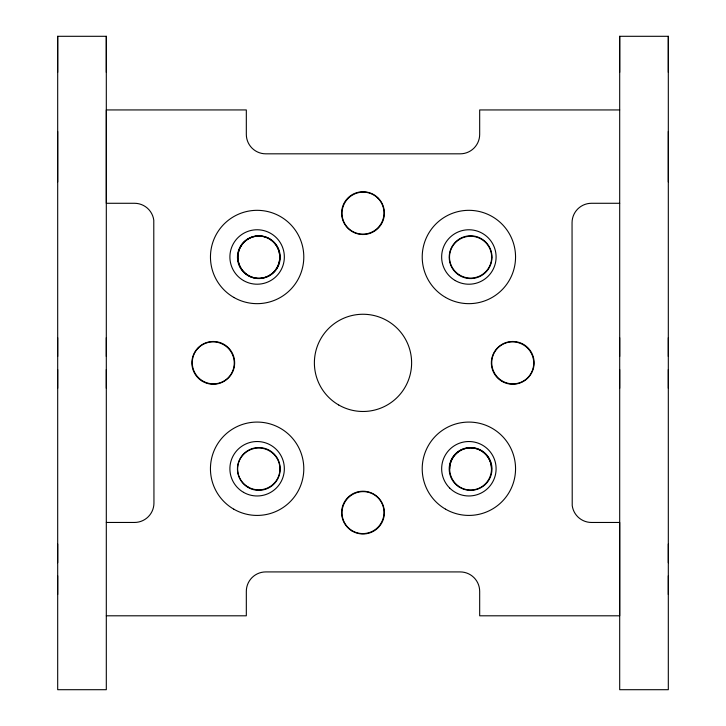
<?xml version="1.0" encoding="UTF-8"?>
<svg xmlns="http://www.w3.org/2000/svg" width="726" height="726" viewBox="0 0 726 726"><rect width="100%" height="100%" fill="white"/><g stroke="black" fill="none" stroke-linecap="round" stroke-linejoin="round"><path stroke-width="1.09" d="M57.69 36.3L57.69 689.7L106.305 689.7L106.305 36.3L57.69 36.3L57.69 72.337M619.695 36.3L619.695 689.7L668.31 689.7L668.31 36.3L619.695 36.3L619.695 72.337M619.695 109.944L479.677 109.944L479.677 134.374A19.448 19.448 0 0 1 460.239 153.821L265.77 153.821A19.448 19.448 0 0 1 246.323 134.374L246.323 109.935L106.314 109.935L106.314 203.28L134.51 203.28A19.448 19.448 0 0 1 153.785 220.187L153.948 503.009A19.448 19.448 0 0 1 134.51 522.457L106.305 522.457M619.695 203.28L591.499 203.28A19.448 19.448 0 0 0 572.052 222.728L572.215 505.55A19.448 19.448 0 0 0 591.499 522.466L619.695 522.466L619.695 615.802L479.677 615.802L479.677 591.372A19.448 19.448 0 0 0 460.23 571.925L265.77 571.916A19.448 19.448 0 0 0 246.323 591.363L246.323 615.802L106.305 615.802M668.31 36.3L668.31 72.337M668.31 131.46L668.31 182.017M668.31 337.717L668.31 356.457M668.31 369.543L668.31 388.283M668.31 543.983L668.31 562.714M668.31 575.8L668.31 594.54M619.695 337.717L619.695 356.457M619.695 369.543L619.695 388.283M106.305 36.3L106.305 72.337M106.305 337.717L106.305 356.457M106.305 369.543L106.305 388.283M57.69 131.46L57.69 182.017M57.69 337.717L57.69 356.457M57.69 369.543L57.69 388.283M57.69 543.983L57.69 562.714M57.69 575.8L57.69 594.54M491.52 468.932A21.154 20.936 -90 0 1 470.593 490.032A21.154 20.936 -90 0 1 449.657 468.932A21.154 20.936 -90 0 1 470.593 447.842A21.154 20.936 90 0 1 491.52 468.932A21.154 20.936 -90 0 0 470.593 447.842A21.154 20.936 90 0 0 449.657 468.932M243.509 280.563A27.225 27.225 0 0 0 284.347 256.986A27.225 27.225 0 0 0 243.509 233.409A27.225 27.225 0 0 0 243.509 280.563M243.509 492.328A27.225 27.225 0 0 0 284.347 468.751A27.225 27.225 0 0 0 243.509 445.174A27.225 27.225 0 0 0 243.509 492.328M449.63 487.999A27.225 27.225 0 0 0 495.177 475.793A27.225 27.225 0 0 0 461.836 442.452A27.225 27.225 0 0 0 449.63 487.999M455.266 280.572A27.225 27.225 0 0 0 496.103 256.995A27.225 27.225 0 0 0 455.266 233.409A27.225 27.225 0 0 0 455.266 280.572M352.046 231.503A21.39 21.39 0 0 0 384.39 213.435A21.39 21.39 0 0 0 352.564 194.459A21.39 21.39 0 0 0 352.046 231.503M501.784 381.241A21.39 21.39 0 0 0 534.127 363.172A21.39 21.39 0 0 0 502.301 344.197A21.39 21.39 0 0 0 501.784 381.241M352.046 530.978A21.39 21.39 0 0 0 384.39 512.91A21.39 21.39 0 0 0 352.564 493.934A21.39 21.39 0 0 0 352.046 530.978M202.309 381.241A21.39 21.39 0 0 0 234.652 363.172A21.39 21.39 0 0 0 202.826 344.197A21.39 21.39 0 0 0 202.309 381.241M233.79 297.406A46.673 46.673 0 0 0 303.795 256.986A46.673 46.673 0 0 0 233.79 216.575A46.673 46.673 0 0 0 233.79 297.406M233.781 509.171A46.673 46.673 0 0 0 303.795 468.751A46.673 46.673 0 0 0 233.781 428.331A46.673 46.673 0 0 0 233.781 509.171M445.546 509.171A46.673 46.673 0 0 0 515.551 468.751A46.673 46.673 0 0 0 445.546 428.331A46.673 46.673 0 0 0 445.546 509.171M445.546 297.406A46.673 46.673 0 0 0 515.551 256.995A46.673 46.673 0 0 0 445.546 216.575A46.673 46.673 0 0 0 445.546 297.406M338.697 404.972A48.615 48.615 0 0 0 411.615 362.873A48.615 48.615 0 0 0 338.697 320.765A48.615 48.615 0 0 0 338.697 404.972M198.352 347.954A21.154 20.936 45 0 0 198.461 377.674A21.154 20.936 45 0 0 228.182 377.783A21.154 20.936 45 0 0 228.064 348.072A21.154 20.936 45 0 0 198.352 347.954M348.09 527.521A21.154 20.936 -45 0 0 377.801 527.412A21.154 20.936 -45 0 0 377.919 497.691A21.154 20.936 -45 0 0 348.199 497.809A21.154 20.936 -45 0 0 348.09 527.521M527.657 377.783A21.154 20.936 45 0 0 527.539 348.072A21.154 20.936 45 0 0 497.827 347.954A21.154 20.936 45 0 0 497.936 377.674A21.154 20.936 45 0 0 527.657 377.783M377.919 198.216A21.154 20.936 -45 0 0 348.199 198.334A21.154 20.936 -45 0 0 348.09 228.046A21.154 20.936 -45 0 0 377.801 227.937A21.154 20.936 -45 0 0 377.919 198.216M459.313 487.119A21.39 21.39 0 0 0 491.974 469.604A21.39 21.39 0 0 0 460.484 450.084A21.39 21.39 0 0 0 459.313 487.119M247.557 487.119A21.39 21.39 0 0 0 280.209 469.604A21.39 21.39 0 0 0 248.719 450.084A21.39 21.39 0 0 0 247.557 487.119M247.557 275.354A21.39 21.39 0 0 0 280.209 257.848A21.39 21.39 0 0 0 248.719 238.328A21.39 21.39 0 0 0 247.557 275.354M459.313 275.354A21.39 21.39 0 0 0 491.974 257.848A21.39 21.39 0 0 0 460.484 238.328A21.39 21.39 0 0 0 459.313 275.354M248.192 487.064A21.154 20.936 0 0 0 279.918 468.932A21.154 20.936 0 0 0 248.192 450.81A21.154 20.936 0 0 0 248.192 487.064M491.683 257.176A21.154 20.936 0 0 0 470.593 236.24A21.154 20.936 0 0 0 449.494 257.176A21.154 20.936 0 0 0 470.593 278.103A21.154 20.936 0 0 0 491.683 257.176M276.96 267.812A21.154 20.936 -90 0 0 258.828 236.086A21.154 20.936 -90 0 0 240.705 267.812A21.154 20.936 -90 0 0 276.96 267.812M240.705 246.541A21.154 20.936 90 0 0 258.828 278.267A21.154 20.936 90 0 0 276.96 246.541A21.154 20.936 90 0 0 240.705 246.541"/></g></svg>
